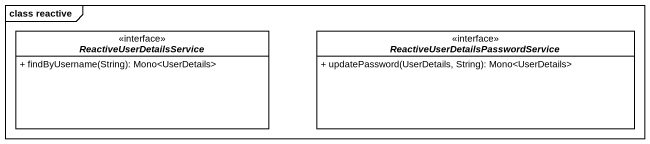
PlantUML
@startuml
mainframe class reactive
hide circle
hide empty members
skinparam classAttributeIconSize 0
interface ReactiveUserDetailsService <<interface>> {
  + findByUsername(String): Mono<UserDetails>
}
interface "ReactiveUserDetailsPasswordService" as ReactiveUserDetailsPasswordS <<interface>> {
  + updatePassword(UserDetails, String): Mono<UserDetails>
}
@enduml
